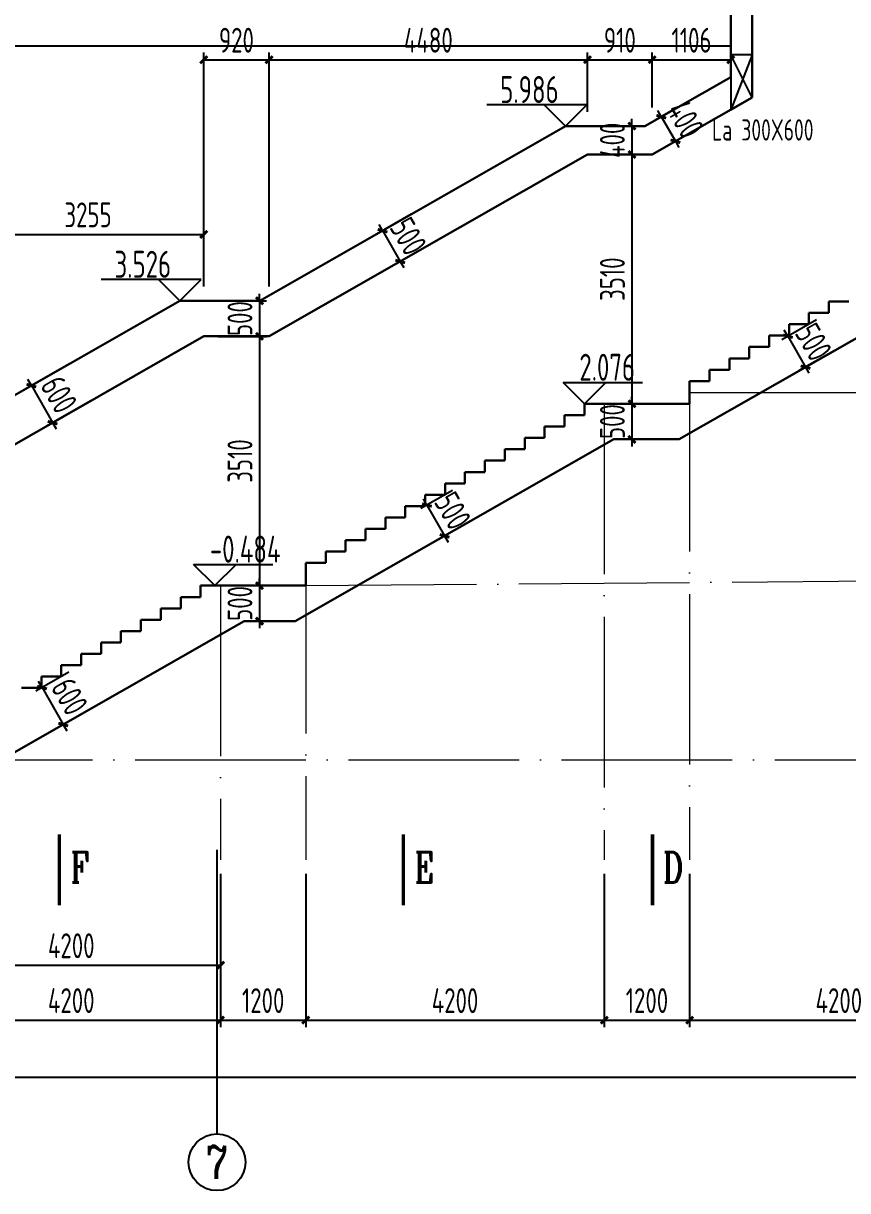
# Model space of a CAD drawing. Header units: millimetres. Extents: x -897614 to 191467, y -439928 to 101803.
# Drawn here: x 7006 to 18604, y -220883 to -204449 of the extents above; entities that cross this region are included whole.
import ezdxf
from ezdxf.enums import TextEntityAlignment as Align

# ---------------------------------------------------------------- set-up
doc = ezdxf.new("R2010")
doc.units = ezdxf.units.MM
doc.header["$LTSCALE"] = 1000
doc.linetypes.add('ACAD_ISO04W100', pattern=[30, 24, -3, 0, -3])
doc.linetypes.add('DASHED', pattern=[19.05, 12.7, -6.35])
for name, color, linetype in [('AXIS', 3, 'Continuous'), ('DIM_ELEV', 3, 'Continuous'), ('DIM_LEAD', 3, 'Continuous'), ('DIM_SYMB', 3, 'Continuous'), ('DMX', 7, 'Continuous'), ('JG_TEXT', 7, 'Continuous')]:
    doc.layers.add(name, color=color, linetype=linetype)
for name, color, linetype, lineweight in [('AXIS_TEXT', 7, 'Continuous', 18), ('Beam', 4, 'DASHED', 25), ('DOTE', 8, 'ACAD_ISO04W100', 9), ('WALL', 6, 'Continuous', 30)]:
    doc.layers.add(name, color=color, linetype=linetype, lineweight=lineweight)
doc.styles.add('_TCH_AXIS', font='COMPLEX', dxfattribs={"bigfont": 'GBCBIG'})
doc.styles.add('_TCH_LABEL', font='COMPLEX', dxfattribs={"bigfont": 'GBCBIG'})
doc.styles.add('TSSD', font='tssdeng.shx', dxfattribs={"width": 0.7, "bigfont": 'tssdchn.shx'})
doc.dimstyles.new('TSD', dxfattribs={"dimtxt": 350, "dimasz": 100, "dimexe": 100, "dimexo": 200, "dimgap": 100, "dimtad": 1, "dimdec": 0, "dimzin": 0, "dimdsep": 46, "dimtxsty": 'TSSD', "dimblk": 'ARCHTICK', "dimcen": 0.09, "dimclrt": 7, "dimazin": 2, "dimtfac": 1, "dimtdec": 0, "dimtix": 1, "dimtmove": 2, "dimatfit": 3, "dimfxl": 0, "dimtolj": 1, "dimtzin": 0, "dimarcsym": 0})

# ---------------------------------------------------------------- blocks, each defined once
blk = doc.blocks.new('_ArchTick')
at = {"color": 0, "linetype": 'ByBlock', "const_width": 0.4}
blk.add_lwpolyline([(-0.5, -0.5), (0.5, 0.5)], dxfattribs=at)
blk = doc.blocks.new('*D67')
at = {"layer": 'Defpoints', "color": 0, "transparency": 16777216}
for p in [(9780, -216224), (10980, -216224), (10980, -218482)]:
    blk.add_point(p, dxfattribs=at)
at = {"layer": 'DIM_LEAD', "color": 0, "lineweight": -2, "transparency": 16777216}
for p, q in [((9780, -216424), (9780, -218582)), ((10980, -216424), (10980, -218582)), ((9780, -218482), (10980, -218482))]:
    blk.add_line(p, q, dxfattribs=at)
at = {"layer": 'DIM_LEAD', "color": 0, "lineweight": -2, "transparency": 16777216, "xscale": 100, "yscale": 100, "zscale": 100, "rotation": 180}
blk.add_blockref('_ArchTick', (9780, -218482), dxfattribs=at)
at = {"layer": 'DIM_LEAD', "color": 0, "lineweight": -2, "transparency": 16777216, "xscale": 100, "yscale": 100, "zscale": 100}
blk.add_blockref('_ArchTick', (10980, -218482), dxfattribs=at)
at = {"layer": 'DIM_LEAD', "color": 7, "transparency": 16777216, "insert": (10380, -218207), "char_height": 350, "attachment_point": 5, "style": 'TSSD'}
blk.add_mtext('\\A1;1200', dxfattribs=at)
blk = doc.blocks.new('*D68')
at = {"layer": 'Defpoints', "color": 0, "transparency": 16777216}
for p in [(10980, -216224), (15180, -216224), (15180, -218482)]:
    blk.add_point(p, dxfattribs=at)
at = {"layer": 'DIM_LEAD', "color": 0, "lineweight": -2, "transparency": 16777216}
for p, q in [((10980, -216424), (10980, -218582)), ((15180, -216424), (15180, -218582)), ((10980, -218482), (15180, -218482))]:
    blk.add_line(p, q, dxfattribs=at)
at = {"layer": 'DIM_LEAD', "color": 0, "lineweight": -2, "transparency": 16777216, "xscale": 100, "yscale": 100, "zscale": 100, "rotation": 180}
blk.add_blockref('_ArchTick', (10980, -218482), dxfattribs=at)
at = {"layer": 'DIM_LEAD', "color": 0, "lineweight": -2, "transparency": 16777216, "xscale": 100, "yscale": 100, "zscale": 100}
blk.add_blockref('_ArchTick', (15180, -218482), dxfattribs=at)
at = {"layer": 'DIM_LEAD', "color": 7, "transparency": 16777216, "insert": (13080, -218207), "char_height": 350, "attachment_point": 5, "style": 'TSSD'}
blk.add_mtext('\\A1;4200', dxfattribs=at)
blk = doc.blocks.new('*D69')
at = {"layer": 'Defpoints', "color": 0, "transparency": 16777216}
for p in [(15180, -216224), (16380, -216224), (16380, -218482)]:
    blk.add_point(p, dxfattribs=at)
at = {"layer": 'DIM_LEAD', "color": 0, "lineweight": -2, "transparency": 16777216}
for p, q in [((15180, -216424), (15180, -218582)), ((16380, -216424), (16380, -218582)), ((15180, -218482), (16380, -218482))]:
    blk.add_line(p, q, dxfattribs=at)
at = {"layer": 'DIM_LEAD', "color": 0, "lineweight": -2, "transparency": 16777216, "xscale": 100, "yscale": 100, "zscale": 100, "rotation": 180}
blk.add_blockref('_ArchTick', (15180, -218482), dxfattribs=at)
at = {"layer": 'DIM_LEAD', "color": 0, "lineweight": -2, "transparency": 16777216, "xscale": 100, "yscale": 100, "zscale": 100}
blk.add_blockref('_ArchTick', (16380, -218482), dxfattribs=at)
at = {"layer": 'DIM_LEAD', "color": 7, "transparency": 16777216, "insert": (15780, -218207), "char_height": 350, "attachment_point": 5, "style": 'TSSD'}
blk.add_mtext('\\A1;1200', dxfattribs=at)
blk = doc.blocks.new('*D70')
at = {"layer": 'Defpoints', "color": 0, "transparency": 16777216}
for p in [(16380, -216224), (20580, -216224), (20580, -218482)]:
    blk.add_point(p, dxfattribs=at)
at = {"layer": 'DIM_LEAD', "color": 0, "lineweight": -2, "transparency": 16777216}
for p, q in [((16380, -216424), (16380, -218582)), ((20580, -216424), (20580, -218582)), ((16380, -218482), (20580, -218482))]:
    blk.add_line(p, q, dxfattribs=at)
at = {"layer": 'DIM_LEAD', "color": 0, "lineweight": -2, "transparency": 16777216, "xscale": 100, "yscale": 100, "zscale": 100, "rotation": 180}
blk.add_blockref('_ArchTick', (16380, -218482), dxfattribs=at)
at = {"layer": 'DIM_LEAD', "color": 0, "lineweight": -2, "transparency": 16777216, "xscale": 100, "yscale": 100, "zscale": 100}
blk.add_blockref('_ArchTick', (20580, -218482), dxfattribs=at)
at = {"layer": 'DIM_LEAD', "color": 7, "transparency": 16777216, "insert": (18480, -218207), "char_height": 350, "attachment_point": 5, "style": 'TSSD'}
blk.add_mtext('\\A1;4200', dxfattribs=at)
blk = doc.blocks.new('*D74')
at = {"layer": 'Defpoints', "color": 0, "transparency": 16777216}
for p in [(-26300, -216224), (29860, -216224), (29860, -219287)]:
    blk.add_point(p, dxfattribs=at)
at = {"layer": 'DIM_LEAD', "color": 0, "lineweight": -2, "transparency": 16777216}
for p, q in [((-26300, -216424), (-26300, -219387)), ((29860, -216424), (29860, -219387)), ((-26300, -219287), (29860, -219287))]:
    blk.add_line(p, q, dxfattribs=at)
at = {"layer": 'DIM_LEAD', "color": 0, "lineweight": -2, "transparency": 16777216, "xscale": 100, "yscale": 100, "zscale": 100, "rotation": 180}
blk.add_blockref('_ArchTick', (-26300, -219287), dxfattribs=at)
at = {"layer": 'DIM_LEAD', "color": 0, "lineweight": -2, "transparency": 16777216, "xscale": 100, "yscale": 100, "zscale": 100}
blk.add_blockref('_ArchTick', (29860, -219287), dxfattribs=at)
at = {"layer": 'DIM_LEAD', "color": 7, "transparency": 16777216, "insert": (1780, -219012), "char_height": 350, "attachment_point": 5, "style": 'TSSD'}
blk.add_mtext('\\A1;56160', dxfattribs=at)
blk = doc.blocks.new('*D85')
at = {"layer": 'Defpoints', "color": 0, "transparency": 16777216}
for p in [(5580, -216224), (9780, -216224), (9780, -217710)]:
    blk.add_point(p, dxfattribs=at)
at = {"layer": 'DIM_LEAD', "color": 0, "lineweight": -2, "transparency": 16777216}
for p, q in [((5580, -216424), (5580, -217810)), ((9780, -216424), (9780, -217810)), ((5580, -217710), (9780, -217710))]:
    blk.add_line(p, q, dxfattribs=at)
at = {"layer": 'DIM_LEAD', "color": 0, "lineweight": -2, "transparency": 16777216, "xscale": 100, "yscale": 100, "zscale": 100, "rotation": 180}
blk.add_blockref('_ArchTick', (5580, -217710), dxfattribs=at)
at = {"layer": 'DIM_LEAD', "color": 0, "lineweight": -2, "transparency": 16777216, "xscale": 100, "yscale": 100, "zscale": 100}
blk.add_blockref('_ArchTick', (9780, -217710), dxfattribs=at)
at = {"layer": 'DIM_LEAD', "color": 7, "transparency": 16777216, "insert": (7680, -217435), "char_height": 350, "attachment_point": 5, "style": 'TSSD'}
blk.add_mtext('\\A1;4200', dxfattribs=at)
blk = doc.blocks.new('*D86')
at = {"layer": 'Defpoints', "color": 0, "transparency": 16777216}
for p in [(5580, -216224), (9780, -216224), (9780, -218482)]:
    blk.add_point(p, dxfattribs=at)
at = {"layer": 'DIM_LEAD', "color": 0, "lineweight": -2, "transparency": 16777216}
for p, q in [((5580, -216424), (5580, -218582)), ((9780, -216424), (9780, -218582)), ((5580, -218482), (9780, -218482))]:
    blk.add_line(p, q, dxfattribs=at)
at = {"layer": 'DIM_LEAD', "color": 0, "lineweight": -2, "transparency": 16777216, "xscale": 100, "yscale": 100, "zscale": 100, "rotation": 180}
blk.add_blockref('_ArchTick', (5580, -218482), dxfattribs=at)
at = {"layer": 'DIM_LEAD', "color": 0, "lineweight": -2, "transparency": 16777216, "xscale": 100, "yscale": 100, "zscale": 100}
blk.add_blockref('_ArchTick', (9780, -218482), dxfattribs=at)
at = {"layer": 'DIM_LEAD', "color": 7, "transparency": 16777216, "insert": (7680, -218207), "char_height": 350, "attachment_point": 5, "style": 'TSSD'}
blk.add_mtext('\\A1;4200', dxfattribs=at)
blk = doc.blocks.new('*D98')
at = {"layer": 'Defpoints', "color": 0, "transparency": 16777216}
for p in [(9544, -207420), (9544, -208356), (6289, -209916)]:
    blk.add_point(p, dxfattribs=at)
at = {"layer": 'DIM_LEAD', "color": 0, "lineweight": -2, "transparency": 16777216}
for p, q in [((6289, -209716), (6289, -207320)), ((9544, -208156), (9544, -207320)), ((6289, -207420), (9544, -207420))]:
    blk.add_line(p, q, dxfattribs=at)
at = {"layer": 'DIM_LEAD', "color": 0, "lineweight": -2, "transparency": 16777216, "xscale": 100, "yscale": 100, "zscale": 100, "rotation": 180}
blk.add_blockref('_ArchTick', (6289, -207420), dxfattribs=at)
at = {"layer": 'DIM_LEAD', "color": 0, "lineweight": -2, "transparency": 16777216, "xscale": 100, "yscale": 100, "zscale": 100}
blk.add_blockref('_ArchTick', (9544, -207420), dxfattribs=at)
at = {"layer": 'DIM_LEAD', "color": 7, "transparency": 16777216, "insert": (7916, -207145), "char_height": 350, "attachment_point": 5, "style": 'TSSD'}
blk.add_mtext('\\A1;3255', dxfattribs=at)
blk = doc.blocks.new('*D99')
at = {"layer": 'Defpoints', "color": 0, "transparency": 16777216}
for p in [(10464, -204962), (9544, -208356), (10464, -208356)]:
    blk.add_point(p, dxfattribs=at)
at = {"layer": 'DIM_LEAD', "color": 0, "lineweight": -2, "transparency": 16777216}
for p, q in [((9544, -208156), (9544, -204862)), ((10464, -208156), (10464, -204862)), ((9544, -204962), (10464, -204962))]:
    blk.add_line(p, q, dxfattribs=at)
at = {"layer": 'DIM_LEAD', "color": 0, "lineweight": -2, "transparency": 16777216, "xscale": 100, "yscale": 100, "zscale": 100, "rotation": 180}
blk.add_blockref('_ArchTick', (9544, -204962), dxfattribs=at)
at = {"layer": 'DIM_LEAD', "color": 0, "lineweight": -2, "transparency": 16777216, "xscale": 100, "yscale": 100, "zscale": 100}
blk.add_blockref('_ArchTick', (10464, -204962), dxfattribs=at)
at = {"layer": 'DIM_LEAD', "color": 7, "transparency": 16777216, "insert": (10004, -204687), "char_height": 350, "attachment_point": 5, "style": 'TSSD'}
blk.add_mtext('\\A1;920', dxfattribs=at)
blk = doc.blocks.new('*D100')
at = {"layer": 'Defpoints', "color": 0, "transparency": 16777216}
for p in [(14944, -204962), (14944, -205896), (10464, -208356)]:
    blk.add_point(p, dxfattribs=at)
at = {"layer": 'DIM_LEAD', "color": 0, "lineweight": -2, "transparency": 16777216}
for p, q in [((10464, -208156), (10464, -204862)), ((14944, -205696), (14944, -204862)), ((10464, -204962), (14944, -204962))]:
    blk.add_line(p, q, dxfattribs=at)
at = {"layer": 'DIM_LEAD', "color": 0, "lineweight": -2, "transparency": 16777216, "xscale": 100, "yscale": 100, "zscale": 100, "rotation": 180}
blk.add_blockref('_ArchTick', (10464, -204962), dxfattribs=at)
at = {"layer": 'DIM_LEAD', "color": 0, "lineweight": -2, "transparency": 16777216, "xscale": 100, "yscale": 100, "zscale": 100}
blk.add_blockref('_ArchTick', (14944, -204962), dxfattribs=at)
at = {"layer": 'DIM_LEAD', "color": 7, "transparency": 16777216, "insert": (12704, -204687), "char_height": 350, "attachment_point": 5, "style": 'TSSD'}
blk.add_mtext('\\A1;4480', dxfattribs=at)
blk = doc.blocks.new('*D101')
at = {"layer": 'Defpoints', "color": 0, "transparency": 16777216}
for p in [(15854, -204962), (14944, -205896), (15854, -205835)]:
    blk.add_point(p, dxfattribs=at)
at = {"layer": 'DIM_LEAD', "color": 0, "lineweight": -2, "transparency": 16777216}
for p, q in [((14944, -205696), (14944, -204862)), ((15854, -205635), (15854, -204862)), ((14944, -204962), (15854, -204962))]:
    blk.add_line(p, q, dxfattribs=at)
at = {"layer": 'DIM_LEAD', "color": 0, "lineweight": -2, "transparency": 16777216, "xscale": 100, "yscale": 100, "zscale": 100, "rotation": 180}
blk.add_blockref('_ArchTick', (14944, -204962), dxfattribs=at)
at = {"layer": 'DIM_LEAD', "color": 0, "lineweight": -2, "transparency": 16777216, "xscale": 100, "yscale": 100, "zscale": 100}
blk.add_blockref('_ArchTick', (15854, -204962), dxfattribs=at)
at = {"layer": 'DIM_LEAD', "color": 7, "transparency": 16777216, "insert": (15399, -204687), "char_height": 350, "attachment_point": 5, "style": 'TSSD'}
blk.add_mtext('\\A1;910', dxfattribs=at)
blk = doc.blocks.new('*D102')
at = {"layer": 'Defpoints', "color": 0, "transparency": 16777216}
for p in [(16960, -204962), (16960, -205205), (15854, -205835)]:
    blk.add_point(p, dxfattribs=at)
at = {"layer": 'DIM_LEAD', "color": 0, "lineweight": -2, "transparency": 16777216}
for p, q in [((15854, -205635), (15854, -204862)), ((16960, -205005), (16960, -204862)), ((15854, -204962), (16960, -204962))]:
    blk.add_line(p, q, dxfattribs=at)
at = {"layer": 'DIM_LEAD', "color": 0, "lineweight": -2, "transparency": 16777216, "xscale": 100, "yscale": 100, "zscale": 100, "rotation": 180}
blk.add_blockref('_ArchTick', (15854, -204962), dxfattribs=at)
at = {"layer": 'DIM_LEAD', "color": 0, "lineweight": -2, "transparency": 16777216, "xscale": 100, "yscale": 100, "zscale": 100}
blk.add_blockref('_ArchTick', (16960, -204962), dxfattribs=at)
at = {"layer": 'DIM_LEAD', "color": 7, "transparency": 16777216, "insert": (16407, -204687), "char_height": 350, "attachment_point": 5, "style": 'TSSD'}
blk.add_mtext('\\A1;1106', dxfattribs=at)
blk = doc.blocks.new('*D112')
at = {"layer": 'Defpoints', "color": 0, "transparency": 16777216}
for p in [(9544, -208356), (9544, -208856), (10329, -208856)]:
    blk.add_point(p, dxfattribs=at)
at = {"layer": 'DIM_LEAD', "color": 0, "lineweight": -2, "transparency": 16777216}
for p, q in [((9744, -208356), (10429, -208356)), ((10329, -208356), (10329, -208256)), ((10329, -208356), (10329, -208856)), ((9744, -208856), (10429, -208856)), ((10329, -208856), (10329, -208956))]:
    blk.add_line(p, q, dxfattribs=at)
at = {"layer": 'DIM_LEAD', "color": 0, "lineweight": -2, "transparency": 16777216, "xscale": 100, "yscale": 100, "zscale": 100}
for p, rotation in [((10329, -208356), 270), ((10329, -208856), 90)]:
    blk.add_blockref('_ArchTick', p, dxfattribs=dict(at, rotation=rotation))
at = {"layer": 'DIM_LEAD', "color": 7, "transparency": 16777216, "insert": (10054, -208606), "char_height": 350, "attachment_point": 5, "rotation": 90, "style": 'TSSD'}
blk.add_mtext('\\A1;500', dxfattribs=at)
blk = doc.blocks.new('*D113')
at = {"layer": 'Defpoints', "color": 0, "transparency": 16777216}
for p in [(9544, -208856), (10329, -212366), (10980, -212366)]:
    blk.add_point(p, dxfattribs=at)
at = {"layer": 'DIM_LEAD', "color": 0, "lineweight": -2, "transparency": 16777216}
for p, q in [((9744, -208856), (10429, -208856)), ((10329, -208856), (10329, -212366)), ((10780, -212366), (10229, -212366))]:
    blk.add_line(p, q, dxfattribs=at)
at = {"layer": 'DIM_LEAD', "color": 0, "lineweight": -2, "transparency": 16777216, "xscale": 100, "yscale": 100, "zscale": 100}
for p, rotation in [((10329, -208856), 90), ((10329, -212366), 270)]:
    blk.add_blockref('_ArchTick', p, dxfattribs=dict(at, rotation=rotation))
at = {"layer": 'DIM_LEAD', "color": 7, "transparency": 16777216, "insert": (10054, -210611), "char_height": 350, "attachment_point": 5, "rotation": 90, "style": 'TSSD'}
blk.add_mtext('\\A1;3510', dxfattribs=at)
blk = doc.blocks.new('*D114')
at = {"layer": 'Defpoints', "color": 0, "transparency": 16777216}
for p in [(10980, -212366), (10329, -212866), (10833, -212866)]:
    blk.add_point(p, dxfattribs=at)
at = {"layer": 'DIM_LEAD', "color": 0, "lineweight": -2, "transparency": 16777216}
for p, q in [((10329, -212366), (10329, -212266)), ((10780, -212366), (10229, -212366)), ((10329, -212366), (10329, -212866)), ((10633, -212866), (10229, -212866)), ((10329, -212866), (10329, -212966))]:
    blk.add_line(p, q, dxfattribs=at)
at = {"layer": 'DIM_LEAD', "color": 0, "lineweight": -2, "transparency": 16777216, "xscale": 100, "yscale": 100, "zscale": 100}
for p, rotation in [((10329, -212366), 270), ((10329, -212866), 90)]:
    blk.add_blockref('_ArchTick', p, dxfattribs=dict(at, rotation=rotation))
at = {"layer": 'DIM_LEAD', "color": 7, "transparency": 16777216, "insert": (10054, -212616), "char_height": 350, "attachment_point": 5, "rotation": 90, "style": 'TSSD'}
blk.add_mtext('\\A1;500', dxfattribs=at)
blk = doc.blocks.new('*D115')
at = {"layer": 'Defpoints', "color": 0, "transparency": 16777216}
for p in [(14944, -205896), (14944, -206296), (15569, -206296)]:
    blk.add_point(p, dxfattribs=at)
at = {"layer": 'DIM_LEAD', "color": 0, "lineweight": -2, "transparency": 16777216}
for p, q in [((15144, -205896), (15669, -205896)), ((15569, -205896), (15569, -205796)), ((15569, -205896), (15569, -206296)), ((15144, -206296), (15669, -206296)), ((15569, -206296), (15569, -206396))]:
    blk.add_line(p, q, dxfattribs=at)
at = {"layer": 'DIM_LEAD', "color": 0, "lineweight": -2, "transparency": 16777216, "xscale": 100, "yscale": 100, "zscale": 100}
for p, rotation in [((15569, -205896), 270), ((15569, -206296), 90)]:
    blk.add_blockref('_ArchTick', p, dxfattribs=dict(at, rotation=rotation))
at = {"layer": 'DIM_LEAD', "color": 7, "transparency": 16777216, "insert": (15294, -206096), "char_height": 350, "attachment_point": 5, "rotation": 90, "style": 'TSSD'}
blk.add_mtext('\\A1;400', dxfattribs=at)
blk = doc.blocks.new('*D116')
at = {"layer": 'Defpoints', "color": 0, "transparency": 16777216}
for p in [(14944, -206296), (15569, -209806), (16380, -209806)]:
    blk.add_point(p, dxfattribs=at)
at = {"layer": 'DIM_LEAD', "color": 0, "lineweight": -2, "transparency": 16777216}
for p, q in [((15144, -206296), (15669, -206296)), ((15569, -206296), (15569, -209806)), ((16180, -209806), (15469, -209806))]:
    blk.add_line(p, q, dxfattribs=at)
at = {"layer": 'DIM_LEAD', "color": 0, "lineweight": -2, "transparency": 16777216, "xscale": 100, "yscale": 100, "zscale": 100}
for p, rotation in [((15569, -206296), 90), ((15569, -209806), 270)]:
    blk.add_blockref('_ArchTick', p, dxfattribs=dict(at, rotation=rotation))
at = {"layer": 'DIM_LEAD', "color": 7, "transparency": 16777216, "insert": (15294, -208051), "char_height": 350, "attachment_point": 5, "rotation": 90, "style": 'TSSD'}
blk.add_mtext('\\A1;3510', dxfattribs=at)
blk = doc.blocks.new('*D117')
at = {"layer": 'Defpoints', "color": 0, "transparency": 16777216}
for p in [(15180, -209806), (15569, -210306), (16172, -210306)]:
    blk.add_point(p, dxfattribs=at)
at = {"layer": 'DIM_LEAD', "color": 0, "lineweight": -2, "transparency": 16777216}
for p, q in [((15380, -209806), (15669, -209806)), ((15569, -209806), (15569, -209706)), ((15569, -209806), (15569, -210306)), ((15972, -210306), (15469, -210306)), ((15569, -210306), (15569, -210406))]:
    blk.add_line(p, q, dxfattribs=at)
at = {"layer": 'DIM_LEAD', "color": 0, "lineweight": -2, "transparency": 16777216, "xscale": 100, "yscale": 100, "zscale": 100}
for p, rotation in [((15569, -209806), 270), ((15569, -210306), 90)]:
    blk.add_blockref('_ArchTick', p, dxfattribs=dict(at, rotation=rotation))
at = {"layer": 'DIM_LEAD', "color": 7, "transparency": 16777216, "insert": (15294, -210056), "char_height": 350, "attachment_point": 5, "rotation": 90, "style": 'TSSD'}
blk.add_mtext('\\A1;500', dxfattribs=at)
blk = doc.blocks.new('*D127')
at = {"layer": 'Defpoints', "color": 0, "transparency": 16777216}
for p in [(7820, -213486), (8117, -214007), (7567, -214321)]:
    blk.add_point(p, dxfattribs=at)
at = {"layer": 'DIM_LEAD', "color": 0, "lineweight": -2, "transparency": 16777216}
for p, q in [((7646, -213585), (7182, -213850)), ((7269, -213800), (7220, -213713)), ((7269, -213800), (7567, -214321)), ((7944, -214106), (7480, -214371)), ((7567, -214321), (7617, -214408))]:
    blk.add_line(p, q, dxfattribs=at)
at = {"layer": 'DIM_LEAD', "color": 0, "lineweight": -2, "transparency": 16777216, "xscale": 100, "yscale": 100, "zscale": 100}
for p, rotation in [((7269, -213800), 299.7448812969422), ((7567, -214321), 119.7448812969422)]:
    blk.add_blockref('_ArchTick', p, dxfattribs=dict(at, rotation=rotation))
at = {"layer": 'DIM_LEAD', "color": 7, "transparency": 16777216, "insert": (7657, -213924), "char_height": 350, "attachment_point": 5, "rotation": 299.7449, "style": 'TSSD'}
blk.add_mtext('\\A1;600', dxfattribs=at)
blk = doc.blocks.new('*D128')
at = {"layer": 'Defpoints', "color": 0, "transparency": 16777216}
for p in [(13220, -210926), (13468, -211360), (12933, -211665)]:
    blk.add_point(p, dxfattribs=at)
at = {"layer": 'DIM_LEAD', "color": 0, "lineweight": -2, "transparency": 16777216}
for p, q in [((13046, -211025), (12598, -211281)), ((12685, -211231), (12635, -211144)), ((12685, -211231), (12933, -211665)), ((13294, -211459), (12846, -211715)), ((12933, -211665), (12983, -211752))]:
    blk.add_line(p, q, dxfattribs=at)
at = {"layer": 'DIM_LEAD', "color": 0, "lineweight": -2, "transparency": 16777216, "xscale": 100, "yscale": 100, "zscale": 100}
for p, rotation in [((12685, -211231), 299.7448812969422), ((12933, -211665), 119.7448812969422)]:
    blk.add_blockref('_ArchTick', p, dxfattribs=dict(at, rotation=rotation))
at = {"layer": 'DIM_LEAD', "color": 7, "transparency": 16777216, "insert": (13048, -211312), "char_height": 350, "attachment_point": 5, "rotation": 299.7449, "style": 'TSSD'}
blk.add_mtext('\\A1;500', dxfattribs=at)
blk = doc.blocks.new('*D129')
at = {"layer": 'Defpoints', "color": 0, "transparency": 16777216}
for p in [(18340, -208526), (18588, -208960), (18011, -209290)]:
    blk.add_point(p, dxfattribs=at)
at = {"layer": 'DIM_LEAD', "color": 0, "lineweight": -2, "transparency": 16777216}
for p, q in [((18166, -208625), (17676, -208905)), ((17763, -208855), (17713, -208769)), ((17763, -208855), (18011, -209290)), ((18414, -209059), (17924, -209339)), ((18011, -209290), (18060, -209376))]:
    blk.add_line(p, q, dxfattribs=at)
at = {"layer": 'DIM_LEAD', "color": 0, "lineweight": -2, "transparency": 16777216, "xscale": 100, "yscale": 100, "zscale": 100}
for p, rotation in [((17763, -208855), 299.7448812969422), ((18011, -209290), 119.7448812969422)]:
    blk.add_blockref('_ArchTick', p, dxfattribs=dict(at, rotation=rotation))
at = {"layer": 'DIM_LEAD', "color": 7, "transparency": 16777216, "insert": (18125, -208936), "char_height": 350, "attachment_point": 5, "rotation": 299.7449, "style": 'TSSD'}
blk.add_mtext('\\A1;500', dxfattribs=at)
blk = doc.blocks.new('*D131')
at = {"layer": 'Defpoints', "color": 0, "transparency": 16777216}
for p in [(12636, -207039), (12884, -207473), (12308, -207802)]:
    blk.add_point(p, dxfattribs=at)
at = {"layer": 'DIM_LEAD', "color": 0, "lineweight": -2, "transparency": 16777216}
for p, q in [((12462, -207138), (11973, -207417)), ((12060, -207368), (12011, -207281)), ((12060, -207368), (12308, -207802)), ((12710, -207572), (12222, -207851)), ((12308, -207802), (12358, -207888))]:
    blk.add_line(p, q, dxfattribs=at)
at = {"layer": 'DIM_LEAD', "color": 0, "lineweight": -2, "transparency": 16777216, "xscale": 100, "yscale": 100, "zscale": 100}
for p, rotation in [((12060, -207368), 299.7448812969422), ((12308, -207802), 119.7448812969422)]:
    blk.add_blockref('_ArchTick', p, dxfattribs=dict(at, rotation=rotation))
at = {"layer": 'DIM_LEAD', "color": 7, "transparency": 16777216, "insert": (12423, -207448), "char_height": 350, "attachment_point": 5, "rotation": 299.7449, "style": 'TSSD'}
blk.add_mtext('\\A1;500', dxfattribs=at)
blk = doc.blocks.new('*D132')
at = {"layer": 'Defpoints', "color": 0, "transparency": 16777216}
for p in [(7821, -209149), (8119, -209670), (7417, -210071)]:
    blk.add_point(p, dxfattribs=at)
at = {"layer": 'DIM_LEAD', "color": 0, "lineweight": -2, "transparency": 16777216}
for p, q in [((7648, -209248), (7032, -209600)), ((7119, -209550), (7070, -209463)), ((7119, -209550), (7417, -210071)), ((7946, -209769), (7330, -210121)), ((7417, -210071), (7467, -210158))]:
    blk.add_line(p, q, dxfattribs=at)
at = {"layer": 'DIM_LEAD', "color": 0, "lineweight": -2, "transparency": 16777216, "xscale": 100, "yscale": 100, "zscale": 100}
for p, rotation in [((7119, -209550), 299.7448812969422), ((7417, -210071), 119.7448812969422)]:
    blk.add_blockref('_ArchTick', p, dxfattribs=dict(at, rotation=rotation))
at = {"layer": 'DIM_LEAD', "color": 7, "transparency": 16777216, "insert": (7507, -209674), "char_height": 350, "attachment_point": 5, "rotation": 299.7449, "style": 'TSSD'}
blk.add_mtext('\\A1;600', dxfattribs=at)
blk = doc.blocks.new('*D133')
at = {"layer": 'Defpoints', "color": 0, "transparency": 16777216}
for p in [(16354, -205550), (16557, -205895), (16181, -206110)]:
    blk.add_point(p, dxfattribs=at)
at = {"layer": 'DIM_LEAD', "color": 0, "lineweight": -2, "transparency": 16777216}
for p, q in [((16180, -205649), (15895, -205812)), ((15982, -205763), (15933, -205676)), ((15982, -205763), (16181, -206110)), ((16383, -205994), (16094, -206160)), ((16181, -206110), (16230, -206197))]:
    blk.add_line(p, q, dxfattribs=at)
at = {"layer": 'DIM_LEAD', "color": 0, "lineweight": -2, "transparency": 16777216, "xscale": 100, "yscale": 100, "zscale": 100}
for p, rotation in [((15982, -205763), 299.7448812969422), ((16181, -206110), 119.7448812969422)]:
    blk.add_blockref('_ArchTick', p, dxfattribs=dict(at, rotation=rotation))
at = {"layer": 'DIM_LEAD', "color": 7, "transparency": 16777216, "insert": (16320, -205800), "char_height": 350, "attachment_point": 5, "rotation": 299.7449, "style": 'TSSD'}
blk.add_mtext('\\A1;400', dxfattribs=at)

msp = doc.modelspace()

# ---------------------------------------------------------------- linework, layer by layer
at = {"layer": 'AXIS'}
msp.add_line((9729.82922, -216082.90952), (9729.82922, -220082.90952), dxfattribs=at)
msp.add_circle((9729.82922, -220482.90952), 400, dxfattribs=at)
at = {"layer": 'Beam'}
for p, q in [((17259.76742, -204894.24708), (16959.76742, -205665.28956)), ((17259.76742, -205494.24708), (16959.76742, -204894.24708))]:
    msp.add_line(p, q, dxfattribs=at)
msp.add_lwpolyline([(17259.76742, -204894.24708), (16959.76742, -204894.24708), (16959.76742, -205665.28956), (17259.76742, -205494.24708)], close=True, dxfattribs=at)
at = {"layer": 'DIM_ELEV'}
for p, q in [((14936.09009, -205595.66326), (13527.29768, -205595.66326)), ((14636.09009, -205895.66326), (14336.09009, -205595.66326)), ((14636.09009, -205895.66326), (14936.09009, -205595.66326)), ((9509.53365, -208055.66326), (8100.74123, -208055.66326)), ((9209.53365, -208355.66326), (8909.53365, -208055.66326)), ((9209.53365, -208355.66326), (9509.53365, -208055.66326)), ((14899.76742, -209805.66326), (14599.76742, -209505.66326)), ((14599.76742, -209505.66326), (15716.26742, -209505.66326)), ((14899.76742, -209805.66326), (15199.76742, -209505.66326)), ((9701.27165, -212365.66326), (9401.27165, -212065.66326)), ((9401.27165, -212065.66326), (10517.77165, -212065.66326)), ((9701.27165, -212365.66326), (10001.27165, -212065.66326))]:
    msp.add_line(p, q, dxfattribs=at)
at = {"layer": 'DIM_SYMB', "const_width": 50, "elevation": 0}
for points in [[(7511.75143, -215866.89487), (7511.75143, -216866.89487)], [(12351.60835, -215866.89487), (12351.60835, -216866.89487)], [(15859.11714, -215866.89487), (15859.11714, -216866.89487)]]:
    msp.add_lwpolyline(points, dxfattribs=at)
at = {"layer": 'DMX', "color": 7}
msp.add_line((-13400.2326, -204765.66326, 0), (16959.76742, -204765.66326, 0), dxfattribs=at)
at = {"layer": 'DOTE', "ltscale": 0.1}
for p, q in [((16379.76742, -209485.66326), (16379.76742, -216224.33185)), ((16379.76742, -209645.66326), (29959.76742, -209645.66326)), ((15179.76742, -209805.66326), (15179.76742, -216224.33185)), ((10979.76742, -212045.66326), (10979.76742, -216224.33185)), ((10979.76742, -212365.66326), (29959.76742, -212205.66326)), ((9779.76742, -212365.66326), (9779.76742, -216224.33185)), ((5579.76742, -214815.66326), (29959.76742, -214815.66326))]:
    msp.add_line(p, q, dxfattribs=at)
at = {"layer": 'WALL'}
for p, q in [((16959.76742, -205204.84431), (16959.76742, -204065.66326)), ((17259.76742, -205494.24708), (17259.76742, -204065.66326)), ((15748.10533, -205895.66326), (16959.76742, -205204.84431)), ((15854.12329, -206295.66326), (17259.76742, -205494.24708)), ((10331.09009, -208355.66326), (14636.09009, -205895.66326)), ((14636.09009, -205895.66326), (15748.10533, -205895.66326)), ((10463.87231, -208855.66326), (14943.87231, -206295.66326)), ((14943.87231, -206295.66326), (15854.12329, -206295.66326)), ((20887.54964, -207645.66326), (16232.54964, -210305.66326)), ((6304.53365, -210015.66326), (9209.53365, -208355.66326)), ((9209.53365, -208355.66326), (10331.09009, -208355.66326)), ((6288.87231, -210715.66326), (9543.87231, -208855.66326)), ((9543.87231, -208855.66326), (10463.87231, -208855.66326)), ((15312.54964, -210305.66326), (10832.54964, -212865.66326)), ((10114.10608, -212865.66326), (5301.60608, -215615.66326))]:
    msp.add_line(p, q, dxfattribs=at)
at = {"layer": 'WALL', "ltscale": 2}
for p, q in [((18339.76742, -208525.66326), (18339.76742, -208365.66326)), ((18339.76742, -208365.66326), (18619.76742, -208365.66326)), ((18059.76742, -208685.66326), (18059.76742, -208525.66326)), ((18059.76742, -208525.66326), (18339.76742, -208525.66326)), ((17779.76742, -208845.66326), (17779.76742, -208685.66326)), ((17779.76742, -208685.66326), (18059.76742, -208685.66326)), ((17499.76742, -209005.66326), (17499.76742, -208845.66326)), ((17499.76742, -208845.66326), (17779.76742, -208845.66326)), ((17219.76742, -209165.66326), (17219.76742, -209005.66326)), ((17219.76742, -209005.66326), (17499.76742, -209005.66326)), ((16939.76742, -209325.66326), (16939.76742, -209165.66326)), ((16939.76742, -209165.66326), (17219.76742, -209165.66326)), ((16659.76742, -209485.66326), (16659.76742, -209325.66326)), ((16659.76742, -209325.66326), (16939.76742, -209325.66326)), ((16379.76742, -209805.66326), (16379.76742, -209485.66326)), ((16379.76742, -209485.66326), (16659.76742, -209485.66326)), ((14899.76742, -209965.66326), (14899.76742, -209805.66326)), ((14899.76742, -209805.66326), (16379.76742, -209805.66326)), ((14619.76742, -210125.66326), (14619.76742, -209965.66326)), ((14619.76742, -209965.66326), (14899.76742, -209965.66326)), ((14339.76742, -210285.66326), (14339.76742, -210125.66326)), ((14339.76742, -210125.66326), (14619.76742, -210125.66326)), ((14059.76742, -210445.66326), (14059.76742, -210285.66326)), ((14059.76742, -210285.66326), (14339.76742, -210285.66326)), ((16232.54964, -210305.66326), (15312.54964, -210305.66326)), ((13779.76742, -210605.66326), (13779.76742, -210445.66326)), ((13779.76742, -210445.66326), (14059.76742, -210445.66326)), ((13499.76742, -210765.66326), (13499.76742, -210605.66326)), ((13499.76742, -210605.66326), (13779.76742, -210605.66326)), ((13219.76742, -210925.66326), (13219.76742, -210765.66326)), ((13219.76742, -210765.66326), (13499.76742, -210765.66326)), ((12939.76742, -211085.66326), (12939.76742, -210925.66326)), ((12939.76742, -210925.66326), (13219.76742, -210925.66326)), ((12659.76742, -211245.66326), (12659.76742, -211085.66326)), ((12659.76742, -211085.66326), (12939.76742, -211085.66326)), ((12379.76742, -211405.66326), (12379.76742, -211245.66326)), ((12379.76742, -211245.66326), (12659.76742, -211245.66326)), ((12099.76742, -211565.66326), (12099.76742, -211405.66326)), ((12099.76742, -211405.66326), (12379.76742, -211405.66326)), ((11819.76742, -211725.66326), (11819.76742, -211565.66326)), ((11819.76742, -211565.66326), (12099.76742, -211565.66326)), ((11539.76742, -211885.66326), (11539.76742, -211725.66326)), ((11539.76742, -211725.66326), (11819.76742, -211725.66326)), ((11259.76742, -212045.66326), (11259.76742, -211885.66326)), ((11259.76742, -211885.66326), (11539.76742, -211885.66326)), ((10979.76742, -212365.66326), (10979.76742, -212045.66326)), ((10979.76742, -212045.66326), (11259.76742, -212045.66326)), ((9499.76742, -212525.66326), (9499.76742, -212365.66326)), ((9499.76742, -212365.66326), (9779.76742, -212365.66326)), ((9779.76742, -212365.66326), (10979.76742, -212365.66326)), ((9219.76742, -212685.66326), (9219.76742, -212525.66326)), ((9219.76742, -212525.66326), (9499.76742, -212525.66326)), ((8939.76742, -212845.66326), (8939.76742, -212685.66326)), ((8939.76742, -212685.66326), (9219.76742, -212685.66326)), ((8659.76742, -213005.66326), (8659.76742, -212845.66326)), ((8659.76742, -212845.66326), (8939.76742, -212845.66326)), ((10832.54964, -212865.66326), (10114.10608, -212865.66326)), ((8379.76742, -213165.66326), (8379.76742, -213005.66326)), ((8379.76742, -213005.66326), (8659.76742, -213005.66326)), ((8099.76742, -213325.66326), (8099.76742, -213165.66326)), ((8099.76742, -213165.66326), (8379.76742, -213165.66326)), ((7819.76742, -213485.66326), (7819.76742, -213325.66326)), ((7819.76742, -213325.66326), (8099.76742, -213325.66326)), ((7539.76742, -213645.66326), (7539.76742, -213485.66326)), ((7539.76742, -213485.66326), (7819.76742, -213485.66326)), ((7259.76742, -213805.66326), (7259.76742, -213645.66326)), ((7259.76742, -213645.66326), (7539.76742, -213645.66326)), ((6979.76742, -213805.66326), (7259.76742, -213805.66326))]:
    msp.add_line(p, q, dxfattribs=at)

# ---------------------------------------------------------------- texts
at = {"layer": 'AXIS_TEXT', "style": '_TCH_AXIS'}
msp.add_text('7', height=465.94816, dxfattribs=at).set_placement((9574.51317, -220715.8836), (9885.14528, -220715.8836), align=Align.FIT)
at = {"layer": 'DIM_ELEV', "style": 'TSSD', "width": 0.7}
for s, p in [('5.986', (13715.76663, -205571.56822)), ('3.526', (8289.21018, -208031.56822)), ('2.076', (14829.11071, -209481.56822)), ('-0.484', (9630.61495, -212041.56822))]:
    msp.add_text(s, height=380, dxfattribs=at).set_placement(p)
at = {"layer": 'DIM_SYMB', "style": '_TCH_LABEL', "width": 0.705882}
for s, p in [('F', (7672.8704, -216544.30439, 0)), ('E', (12512.72732, -216544.30439, 0)), ('D', (16005.9504, -216544.30439, 0))]:
    msp.add_text(s, height=425, dxfattribs=at).set_placement(p)
at = {"layer": 'JG_TEXT', "style": 'TSSD', "width": 0.7}
msp.add_text('La 300X600', height=300, dxfattribs=at).set_placement((16695.24804, -206099.72292, 0))

# ---------------------------------------------------------------- dimensions: what is measured, and where the dimension line sits
at = {"layer": 'DIM_LEAD'}
for base, p1, p2, picture, middle in [((10463.87231, -204962.05655), (9543.87231, -208355.66326), (10463.87231, -208355.66326), '*D99', (10003.87231, -204687.05655)), ((14943.87231, -204962.05655), (10463.87231, -208355.66326), (14943.87231, -205895.66326), '*D100', (12703.87231, -204687.05655)), ((15854.12329, -204962.05655), (14943.87231, -205895.66326), (15854.12329, -205835.21801), '*D101', (15398.9978, -204687.05655)), ((16959.76742, -204962.05655), (15854.12329, -205835.21801), (16959.76742, -205204.84431), '*D102', (16406.94535, -204687.05655)), ((9543.87231, -207419.85055), (6288.87231, -209915.66326), (9543.87231, -208355.66326), '*D98', (7916.37231, -207144.85055)), ((29859.76742, -219286.97982), (-26300.2326, -216224.33185), (29859.76742, -216224.33185), '*D74', (1779.76741, -219011.97982)), ((9779.76742, -217710.38053), (5579.76742, -216224.33185), (9779.76742, -216224.33185), '*D85', (7679.76742, -217435.38053)), ((9779.76742, -218482.47455), (5579.76742, -216224.33185), (9779.76742, -216224.33185), '*D86', (7679.76742, -218207.47455)), ((10979.76742, -218482.47455), (9779.76742, -216224.33185), (10979.76742, -216224.33185), '*D67', (10379.76742, -218207.47455)), ((15179.76742, -218482.47455), (10979.76742, -216224.33185), (15179.76742, -216224.33185), '*D68', (13079.76742, -218207.47455)), ((16379.76742, -218482.47455), (15179.76742, -216224.33185), (16379.76742, -216224.33185), '*D69', (15779.76742, -218207.47455)), ((20579.76742, -218482.47455), (16379.76742, -216224.33185), (20579.76742, -216224.33185), '*D70', (18479.76742, -218207.47455))]:
    dim = msp.add_linear_dim(base=base, p1=p1, p2=p2, dimstyle='TSD', override={"dimtfillclr": 256}, dxfattribs=at)
    dim.commit()
    dim.dimension.update_dxf_attribs({"geometry": picture, "text_midpoint": middle})
for base, p1, p2, angle, picture, middle in [((16180.65058, -206109.98076), (16353.93637, -205550.25379), (16556.94535, -205894.95517), 299.744881297, '*D133', (16320.18834, -205799.89163)), ((15569.43525, -206295.66326), (14943.87231, -205895.66326), (14943.87231, -206295.66326), 90, '*D115', (15294.43525, -206095.66326)), ((15569.43525, -209805.66326), (14943.87231, -206295.66326), (16379.76742, -209805.66326), 90, '*D116', (15294.43525, -208050.66326)), ((12308.37338, -207801.66265), (12635.53264, -207038.83895), (12883.60211, -207472.96052), 299.744881297, '*D131', (12423.10551, -207448.16366)), ((10328.87209, -208855.66326), (9543.87231, -208355.66326), (9543.87231, -208855.66326), 90, '*D112', (10053.87209, -208605.66326)), ((18010.73607, -209289.55673), (18339.76742, -208525.66326), (18587.83689, -208959.78484), 299.744881297, '*D129', (18125.4682, -208936.05774)), ((10328.87209, -212365.66326), (9543.87231, -208855.66326), (10979.76742, -212365.66326), 90, '*D113', (10053.87209, -210610.66326)), ((7416.90116, -210071.07535), (7821.4762, -209148.83895), (8119.15956, -209669.78484), 299.744881297, '*D132', (7506.82634, -209674.1642)), ((15569.43525, -210305.66326), (15179.76742, -209805.66326), (16172.47593, -210305.66326), 90, '*D117', (15294.43525, -210055.66326)), ((12932.9936, -211665.40957), (13219.76742, -210925.66326), (13467.83689, -211359.78484), 299.744881297, '*D128', (13047.72573, -211311.91058)), ((10328.87209, -212865.66326), (10979.76742, -212365.66326), (10832.54964, -212865.66326), 90, '*D114', (10053.87209, -212615.66326)), ((7567.00403, -214321.15015), (7819.76742, -213485.66326), (8117.45078, -214006.60915), 299.744881297, '*D127', (7656.92921, -213924.239))]:
    dim = msp.add_linear_dim(base=base, p1=p1, p2=p2, angle=angle, dimstyle='TSD', override={"dimtfillclr": 256}, dxfattribs=at)
    dim.commit()
    dim.dimension.update_dxf_attribs({"geometry": picture, "text_midpoint": middle})

doc.saveas('drawing.dxf')
